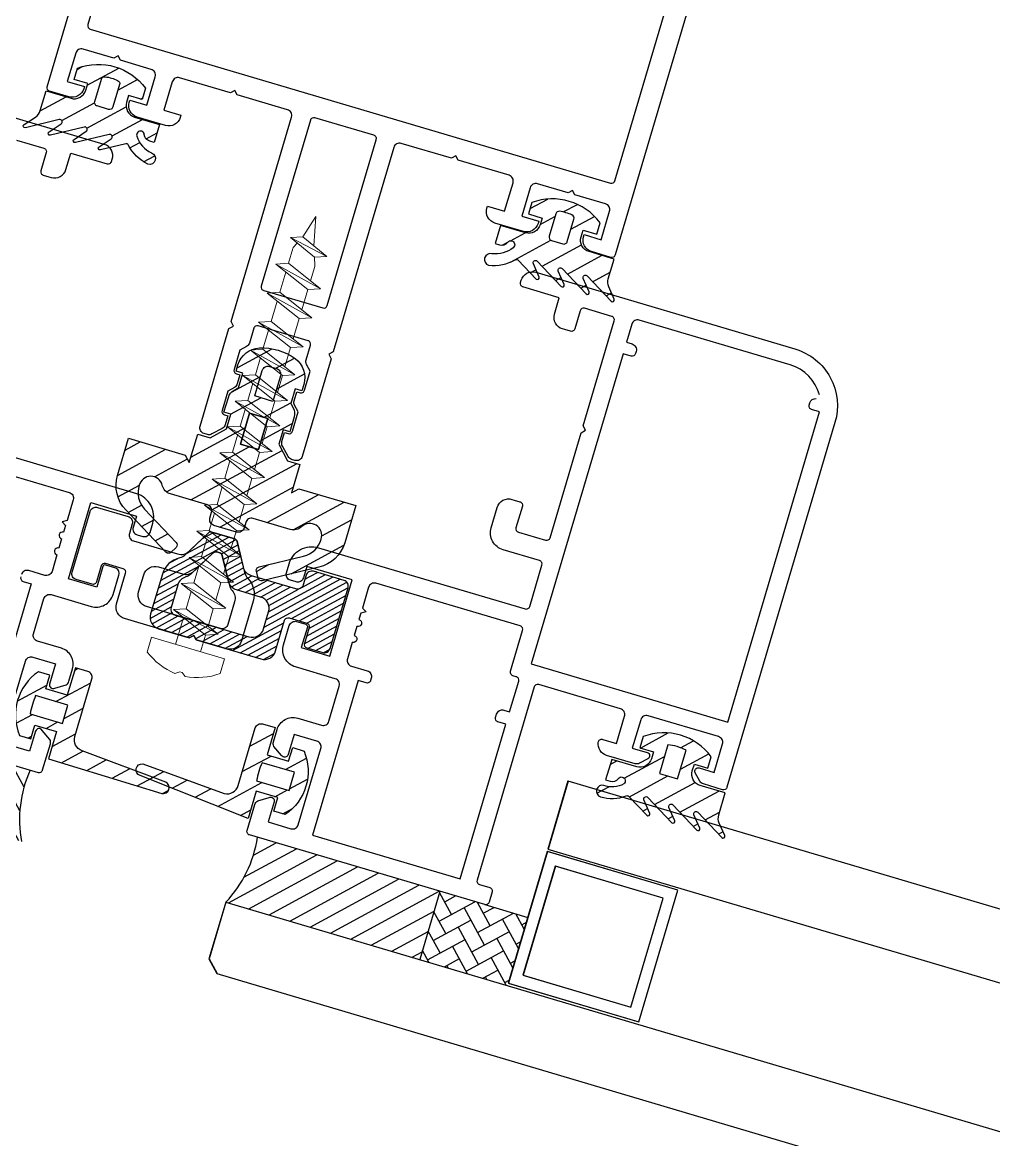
# Model space of a CAD drawing. Header units: millimetres. Extents: x 62878 to 70819, y -67946 to -61850.
# Drawn here: x 66953.54 to 66961.74, y -67002.76 to -66993.33 of the extents above; entities that cross this region are included whole.
import ezdxf

# ---------------------------------------------------------------- set-up
doc = ezdxf.new("R2010")
doc.units = ezdxf.units.MM
doc.layers.add('BAP', color=41, linetype='Continuous', lineweight=30)
doc.layers.add('DOGRAMA', color=171, linetype='Continuous', lineweight=0)
doc.layers.add('DOĞRAMA-yeni', color=40, linetype='Continuous')
pattern_1 = [(28.50578, (66852.962, -66955.74952), (-0.07576304, 0.13950457), [])]

# ---------------------------------------------------------------- blocks, each defined once
blk = doc.blocks.new('a2we')
at = {"lineweight": 5, "ltscale": 0.5}
for p, q in [((-196.014, -415.287), (-196.593, -417.249)), ((-196.014, -415.287), (-195.464, -417.711)), ((-197.575, -417.606), (-196.575, -417.242)), ((-194.158, -418.262), (-197.575, -417.606)), ((-195.158, -418.626), (-197.575, -417.606)), ((-196.575, -417.242), (-194.158, -418.262)), ((-197.114, -419.743), (-197.114, -418.428)), ((-196.89, -417.895), (-197.096, -418.345)), ((-194.158, -418.262), (-195.158, -418.626)), ((-195.158, -418.626), (-194.926, -419.295)), ((-194.915, -420.634), (-194.915, -419.361)), ((-198.114, -420.107), (-197.114, -419.743)), ((-194.915, -421.404), (-198.114, -420.107)), ((-193.915, -421.04), (-198.114, -420.107)), ((-197.114, -419.743), (-193.915, -421.04)), ((-197.114, -419.743), (-193.915, -421.04)), ((-197.114, -422.297), (-197.114, -420.512)), ((-193.915, -421.04), (-194.915, -421.404)), ((-194.915, -423.189), (-194.915, -421.404)), ((-198.114, -422.661), (-197.114, -422.297)), ((-197.114, -422.297), (-193.915, -423.594)), ((-197.114, -422.297), (-193.915, -423.594)), ((-194.915, -423.958), (-198.114, -422.661)), ((-193.915, -423.594), (-198.114, -422.661)), ((-197.114, -424.851), (-197.114, -423.066)), ((-193.915, -423.594), (-194.915, -423.958)), ((-194.915, -425.743), (-194.915, -423.958)), ((-198.114, -425.215), (-197.114, -424.851)), ((-194.915, -426.512), (-198.114, -425.215)), ((-193.915, -426.148), (-198.114, -425.215)), ((-197.114, -424.851), (-193.915, -426.148)), ((-197.114, -424.851), (-193.915, -426.148)), ((-197.114, -427.305), (-197.114, -425.621)), ((-193.915, -426.148), (-194.915, -426.512)), ((-194.915, -428.197), (-194.915, -426.512)), ((-198.114, -427.669), (-197.114, -427.305)), ((-194.915, -428.966), (-198.114, -427.669)), ((-193.915, -428.602), (-198.114, -427.669)), ((-197.114, -427.305), (-193.915, -428.602)), ((-197.114, -427.305), (-193.915, -428.602)), ((-197.114, -429.559), (-197.114, -428.024)), ((-193.915, -428.602), (-194.915, -428.966)), ((-194.915, -430.451), (-194.915, -428.966)), ((-198.114, -429.923), (-197.114, -429.559)), ((-194.915, -431.22), (-198.114, -429.923)), ((-193.915, -430.856), (-198.114, -429.923)), ((-197.114, -429.559), (-193.915, -430.856)), ((-197.114, -429.559), (-193.915, -430.856)), ((-197.114, -431.813), (-197.114, -430.278)), ((-193.915, -430.856), (-194.915, -431.22)), ((-198.114, -432.177), (-197.114, -431.813)), ((-197.114, -431.813), (-193.915, -433.11)), ((-197.114, -431.813), (-193.915, -433.11)), ((-194.915, -432.705), (-194.915, -431.22)), ((-194.915, -433.474), (-198.114, -432.177)), ((-193.915, -433.11), (-198.114, -432.177)), ((-197.114, -434.067), (-197.114, -432.532)), ((-193.915, -433.11), (-194.915, -433.474)), ((-194.915, -434.959), (-194.915, -433.474)), ((-198.114, -434.431), (-197.114, -434.067)), ((-194.915, -435.729), (-198.114, -434.431)), ((-193.915, -435.365), (-198.114, -434.431)), ((-197.114, -434.067), (-193.915, -435.365)), ((-197.114, -434.067), (-193.915, -435.365)), ((-197.114, -436.364), (-197.114, -434.786)), ((-193.915, -435.365), (-194.915, -435.729)), ((-198.114, -436.728), (-197.114, -436.364)), ((-197.114, -436.364), (-193.915, -437.661)), ((-197.114, -436.364), (-193.915, -437.661)), ((-194.915, -437.256), (-194.915, -435.729)), ((-194.915, -438.025), (-198.114, -436.728)), ((-193.915, -437.661), (-198.114, -436.728)), ((-197.114, -438.661), (-197.114, -437.134)), ((-193.915, -437.661), (-194.915, -438.025)), ((-194.915, -439.553), (-194.915, -438.025)), ((-198.114, -439.025), (-197.114, -438.661)), ((-194.915, -440.322), (-198.114, -439.025)), ((-193.915, -439.958), (-198.114, -439.025)), ((-197.114, -438.661), (-193.915, -439.958)), ((-197.114, -438.661), (-193.915, -439.958)), ((-197.114, -440.958), (-197.114, -439.431)), ((-193.915, -439.958), (-194.915, -440.322)), ((-194.915, -441.85), (-194.915, -440.322)), ((-198.114, -441.322), (-197.114, -440.958)), ((-197.114, -440.958), (-193.915, -442.255)), ((-194.915, -442.619), (-198.114, -441.322)), ((-193.915, -442.255), (-198.114, -441.322)), ((-197.114, -443.254), (-197.114, -441.727)), ((-193.915, -442.255), (-194.915, -442.619)), ((-194.915, -444.145), (-194.915, -442.619)), ((-198.114, -443.618), (-197.114, -443.254)), ((-194.915, -444.915), (-198.114, -443.618)), ((-193.915, -444.551), (-198.114, -443.618)), ((-197.114, -443.254), (-193.915, -444.551)), ((-197.114, -445.554), (-197.114, -444.023)), ((-193.915, -444.551), (-194.915, -444.915)), ((-194.915, -446.446), (-194.915, -444.915)), ((-198.114, -445.918), (-197.114, -445.554)), ((-193.915, -446.851), (-198.114, -445.918)), ((-194.915, -447.215), (-198.114, -445.918)), ((-197.114, -445.554), (-193.915, -446.851)), ((-197.114, -445.554), (-193.915, -446.851)), ((-197.114, -447.854), (-197.114, -446.323)), ((-193.915, -446.851), (-194.915, -447.215)), ((-197.114, -447.854), (-198.114, -448.218)), ((-193.915, -449.151), (-197.114, -447.854)), ((-194.915, -448.746), (-194.915, -447.215)), ((-194.915, -449.515), (-198.114, -448.218)), ((-198.114, -448.218), (-193.915, -449.151)), ((-197.114, -450.154), (-197.114, -448.624)), ((-193.915, -449.151), (-194.915, -449.515)), ((-194.915, -451.046), (-194.915, -449.515)), ((-198.114, -450.518), (-197.114, -450.154)), ((-194.915, -451.815), (-198.114, -450.518)), ((-193.915, -451.451), (-198.114, -450.518)), ((-197.114, -450.154), (-193.915, -451.451)), ((-197.114, -453.287), (-197.114, -450.924)), ((-193.915, -451.451), (-194.915, -451.815)), ((-194.915, -453.287), (-194.915, -451.815)), ((-192.798, -453.287), (-199.231, -453.287)), ((-199.231, -454.583), (-199.231, -453.287)), ((-192.798, -454.583), (-192.798, -453.287))]:
    blk.add_line(p, q, dxfattribs=at)
blk.add_lwpolyline([(-196.469, -455.664), (-196.113, -455.4), (-195.916, -455.4), (-195.56, -455.664)], dxfattribs=at)
for centre, radius, start, end in [((-196.914, -418.428), 0.2, 155.32512, 180), ((-195.115, -419.361), 0.2, 0, 19.11162), ((-195.66, -449.529), 6.188, 234.75731, 262.49049), ((-196.369, -449.529), 6.188, 277.50951, 305.24269)]:
    blk.add_arc(centre, radius, start, end, dxfattribs=at)
blk = doc.blocks.new('SPANDREL 98')
at = {"layer": 'DOGRAMA', "lineweight": -2}
blk.add_line((46270.0301, 27297.6928), (46270.2002, 27297.1174), dxfattribs=at)
at = {"layer": 'DOĞRAMA-yeni', "color": 122, "lineweight": -2}
for p, q in [((46270.0304, 27297.6935), (46263.9882, 27295.9095)), ((46270.0304, 27297.6935), (46270.2003, 27297.118)), ((46270.2003, 27297.118), (46263.9198, 27295.2637)), ((46272.9186, 27296.6694), (46178.747, 27268.8314)), ((46272.9186, 27296.6694), (46273.0601, 27296.1899)), ((46273.0601, 27296.1899), (46272.9925, 27296.0656)), ((46272.9925, 27296.0656), (46179.0128, 27268.2843))]:
    blk.add_line(p, q, dxfattribs=at)
for points in [[(46270.5344, 27295.9863), (46269.4315, 27295.6607), (46269.103, 27296.7732), (46270.2059, 27297.0988)], [(46270.4102, 27296.0539), (46269.4991, 27295.7849), (46269.2272, 27296.7056), (46270.1383, 27296.9746)]]:
    blk.add_lwpolyline(points, close=True, dxfattribs=at)

msp = doc.modelspace()

# ---------------------------------------------------------------- hatches: boundary and pattern name
at = {"layer": 'DOGRAMA', "lineweight": -2}
h = msp.add_hatch(dxfattribs=at)
h.set_pattern_fill('ANSI31', color=256, scale=0.05, angle=-16.49422, style=0)
h.set_pattern_definition(pattern_1)
edge = h.paths.add_edge_path()
edge.add_arc((66953.5963, -66994.0481), 0.1, 303.50578, 343.50578)
edge.add_line((66953.6922, -66994.0765), (66953.7413, -66993.9106))
edge.add_line((66953.7413, -66993.9106), (66953.9523, -66993.973))
edge.add_arc((66953.9807, -66993.8771), 0.1, 253.50578, 343.50578)
edge.add_line((66954.0765, -66993.9055), (66954.0936, -66993.848))
edge.add_line((66954.0936, -66993.848), (66953.9785, -66993.8139))
edge.add_line((66953.9785, -66993.8139), (66954.0069, -66993.718))
edge.add_arc((66954.181, -66994.1868), 0.5, 36.63589, 110.37568, ccw=False)
edge.add_line((66954.5822, -66993.8884), (66954.5538, -66993.9843))
edge.add_line((66954.5538, -66993.9843), (66954.4388, -66993.9502))
edge.add_line((66954.4388, -66993.9502), (66954.4217, -66994.0077))
edge.add_arc((66954.5176, -66994.0361), 0.1, 163.50578, 253.50578)
edge.add_line((66954.4892, -66994.132), (66954.7002, -66994.1945))
edge.add_line((66954.7002, -66994.1945), (66954.6549, -66994.3474))
edge.add_line((66954.6549, -66994.3474), (66954.617, -66994.3362))
edge.add_arc((66954.6355, -66994.2739), 0.065, 185.09645, 253.50578, ccw=False)
edge.add_arc((66954.5382, -66994.2825), 0.0327, 5.09645, 198.93606)
edge.add_arc((66954.7374, -66994.217), 0.2424, 198.30832, 243.81509)
edge.add_arc((66954.615, -66994.4821), 0.05, -105.52206, 71.99118, ccw=False)
edge.add_arc((66954.7666, -66994.1971), 0.3718, 207.00576, 243.65728, ccw=False)
edge.add_arc((66954.419, -66994.3775), 0.02, 35.12012, 103.50578)
edge.add_line((66954.4143, -66994.358), (66954.2003, -66994.4094))
edge.add_arc((66954.1968, -66994.3948), 0.015, 123.50578, 283.50578, ccw=False)
edge.add_line((66954.1885, -66994.3823), (66954.2912, -66994.3143))
edge.add_arc((66954.2802, -66994.2977), 0.02, 303.50578, 463.50578)
edge.add_line((66954.2755, -66994.2782), (66953.9894, -66994.3469))
edge.add_arc((66953.9859, -66994.3323), 0.015, 123.50578, 283.50578, ccw=False)
edge.add_line((66953.9776, -66994.3198), (66954.0803, -66994.2519))
edge.add_arc((66954.0692, -66994.2352), 0.02, 303.50578, 463.50578)
edge.add_line((66954.0646, -66994.2157), (66953.7784, -66994.2845))
edge.add_arc((66953.7749, -66994.2699), 0.015, 123.50578, 283.50578, ccw=False)
edge.add_line((66953.7667, -66994.2574), (66953.8693, -66994.1894))
edge.add_arc((66953.8583, -66994.1727), 0.02, 303.50578, 463.50578)
edge.add_line((66953.8536, -66994.1533), (66953.5675, -66994.222))
edge.add_arc((66953.564, -66994.2074), 0.015, 123.50578, 283.50578, ccw=False)
edge.add_line((66953.5557, -66994.1949), (66953.6515, -66994.1315))
edge = h.paths.add_edge_path(flags=16)
edge.add_line((66954.3618, -66993.8579), (66954.306, -66994.0465))
edge.add_arc((66954.2772, -66994.0379), 0.03, 253.50578, 343.50578, ccw=False)
edge.add_line((66954.2687, -66994.0667), (66954.1728, -66994.0383))
edge.add_arc((66954.1813, -66994.0096), 0.03, 163.50579, 253.50579, ccw=False)
edge.add_line((66954.1526, -66994.001), (66954.2084, -66993.8125))
edge.add_arc((66954.2371, -66993.821), 0.03, 81.27222, 163.50578, ccw=False)
edge.add_arc((66954.181, -66994.1868), 0.4, 65.73935, 81.27222, ccw=False)
edge.add_arc((66954.333, -66993.8494), 0.03, -16.49422, 65.73935, ccw=False)
h = msp.add_hatch(dxfattribs=at)
h.set_pattern_fill('ANSI31', color=256, scale=0.05, angle=-16.49422, style=0)
h.set_pattern_definition(pattern_1)
edge = h.paths.add_edge_path()
edge.add_arc((66958.5823, -66995.5245), 0.1, 163.50578, 203.50578, ccw=False)
edge.add_line((66958.4864, -66995.4961), (66958.5356, -66995.3301))
edge.add_line((66958.5356, -66995.3301), (66958.3246, -66995.2677))
edge.add_arc((66958.353, -66995.1718), 0.1, 163.50578, 253.50578, ccw=False)
edge.add_line((66958.2571, -66995.1434), (66958.2742, -66995.0859))
edge.add_line((66958.2742, -66995.0859), (66958.3892, -66995.1199))
edge.add_line((66958.3892, -66995.1199), (66958.4176, -66995.0241))
edge.add_arc((66958.0164, -66995.3224), 0.5, 36.63589, 110.37568)
edge.add_line((66957.8423, -66994.8537), (66957.8139, -66994.9496))
edge.add_line((66957.8139, -66994.9496), (66957.929, -66994.9837))
edge.add_line((66957.929, -66994.9837), (66957.9119, -66995.0412))
edge.add_arc((66957.816, -66995.0128), 0.1, 253.50578, 343.50578, ccw=False)
edge.add_line((66957.7877, -66995.1087), (66957.5767, -66995.0462))
edge.add_line((66957.5767, -66995.0462), (66957.5314, -66995.1991))
edge.add_line((66957.5314, -66995.1991), (66957.5693, -66995.2103))
edge.add_arc((66957.5877, -66995.148), 0.065, 253.50578, 321.91512)
edge.add_arc((66957.6646, -66995.2083), 0.0327, -51.92449, 141.91512, ccw=False)
edge.add_arc((66957.5332, -66995.0448), 0.2424, 263.19648, 308.70325, ccw=False)
edge.add_arc((66957.4916, -66995.3339), 0.05, 75.02039, 252.53363)
edge.add_arc((66957.5196, -66995.0123), 0.3718, 263.35429, 300.00581)
edge.add_arc((66957.713, -66995.3528), 0.02, 43.50578, 111.89145, ccw=False)
edge.add_line((66957.7275, -66995.3391), (66957.8789, -66995.4986))
edge.add_arc((66957.8898, -66995.4883), 0.015, 223.50578, 383.50578)
edge.add_line((66957.9036, -66995.4823), (66957.8545, -66995.3694))
edge.add_arc((66957.8728, -66995.3615), 0.02, 43.50578, 203.50578, ccw=False)
edge.add_line((66957.8873, -66995.3477), (66958.0899, -66995.5611))
edge.add_arc((66958.1008, -66995.5508), 0.015, 223.50578, 383.50578)
edge.add_line((66958.1145, -66995.5448), (66958.0654, -66995.4319))
edge.add_arc((66958.0838, -66995.4239), 0.02, 43.50578, 203.50578, ccw=False)
edge.add_line((66958.0983, -66995.4101), (66958.3008, -66995.6236))
edge.add_arc((66958.3117, -66995.6132), 0.015, 223.50578, 383.50578)
edge.add_line((66958.3255, -66995.6073), (66958.2764, -66995.4944))
edge.add_arc((66958.2947, -66995.4864), 0.02, 43.50578, 203.50578, ccw=False)
edge.add_line((66958.3092, -66995.4726), (66958.5118, -66995.686))
edge.add_arc((66958.5227, -66995.6757), 0.015, 223.50578, 383.50578)
edge.add_line((66958.5364, -66995.6697), (66958.4906, -66995.5644))
edge = h.paths.add_edge_path(flags=16)
edge.add_line((66958.0438, -66994.9482), (66957.9879, -66995.1367))
edge.add_arc((66958.0167, -66995.1452), 0.03, 163.50578, 253.50578)
edge.add_line((66958.0082, -66995.174), (66958.1041, -66995.2024))
edge.add_arc((66958.1126, -66995.1736), 0.03, 253.50578, 343.50578)
edge.add_line((66958.1414, -66995.1821), (66958.1972, -66994.9936))
edge.add_arc((66958.1684, -66994.9851), 0.03, 343.50579, 425.73935)
edge.add_arc((66958.0164, -66995.3224), 0.4, 65.73935, 81.27222)
edge.add_arc((66958.0725, -66994.9567), 0.03, 81.27222, 163.50578)
h = msp.add_hatch(dxfattribs=at)
h.set_pattern_fill('ANSI31', color=256, scale=0.05, angle=-16.49422, style=0)
h.set_pattern_definition(pattern_1)
edge = h.paths.add_edge_path(flags=16)
edge.add_arc((66955.6145, -66996.284), 0.05, 73.50578, 163.50578, ccw=False)
edge.add_line((66955.6287, -66996.236), (66955.6863, -66996.2531))
edge.add_arc((66955.6721, -66996.301), 0.05, -16.49422, 73.50578, ccw=False)
edge.add_line((66955.72, -66996.3152), (66955.6561, -66996.5309))
edge.add_line((66955.6561, -66996.5309), (66955.5027, -66996.4855))
edge.add_line((66955.5027, -66996.4855), (66955.5666, -66996.2698))
h.paths.add_polyline_path([(66955.4601, -66996.6294), (66955.6135, -66996.6748), (66955.5355, -66996.9385), (66955.3821, -66996.893)], flags=16)
edge = h.paths.add_edge_path()
edge.add_arc((66955.7257, -66996.3312), 0.2, -16.49422, 54.072, ccw=False)
edge.add_line((66955.9175, -66996.388), (66955.9015, -66996.442))
edge.add_line((66955.9015, -66996.442), (66955.844, -66996.4249))
edge.add_line((66955.844, -66996.4249), (66955.8075, -66996.5479))
edge.add_line((66955.8075, -66996.5479), (66955.8283, -66996.5861))
edge.add_arc((66955.7404, -66996.6338), 0.1, -16.49422, 28.50578, ccw=False)
edge.add_line((66955.8363, -66996.6622), (66955.7993, -66996.7871))
edge.add_line((66955.7993, -66996.7871), (66955.7418, -66996.7701))
edge.add_line((66955.7418, -66996.7701), (66955.7053, -66996.8931))
edge.add_line((66955.7053, -66996.8931), (66955.7807, -66997.0319))
edge.add_line((66955.7807, -66997.0319), (66955.8846, -66997.0627))
edge.add_line((66955.8846, -66997.0627), (66955.8136, -66997.3024))
edge.add_line((66955.8136, -66997.3024), (66955.8757, -66997.2687))
edge.add_line((66955.8757, -66997.2687), (66956.3551, -66997.4106))
edge.add_line((66956.3551, -66997.4106), (66956.2624, -66997.724))
edge.add_arc((66955.9747, -66997.6388), 0.3, 283.50578, 343.50578, ccw=False)
edge.add_line((66956.0448, -66997.9305), (66955.5671, -66998.0452))
edge.add_arc((66955.5601, -66998.0161), 0.03, 193.50578, 283.50578, ccw=False)
edge.add_line((66955.5309, -66998.0231), (66955.5169, -66997.9647))
edge.add_arc((66955.5461, -66997.9577), 0.03, 103.50579, 193.50579, ccw=False)
edge.add_line((66955.5391, -66997.9285), (66955.9157, -66997.8381))
edge.add_arc((66955.869, -66997.6436), 0.2, 283.50578, 345.42538)
edge.add_arc((66955.9681, -66997.661), 0.1, 340.79094, 493.50578)
edge.add_arc((66955.8304, -66997.516), 0.1, 253.50578, 313.50578, ccw=False)
edge.add_line((66955.802, -66997.6119), (66955.4887, -66997.5191))
edge.add_arc((66955.4745, -66997.567), 0.05, 73.50578, 163.50578)
edge.add_line((66955.4266, -66997.5528), (66955.4124, -66997.6007))
edge.add_arc((66955.3644, -66997.5866), 0.05, 253.50578, 343.50578, ccw=False)
edge.add_line((66955.3502, -66997.6345), (66955.1585, -66997.5777))
edge.add_arc((66955.1727, -66997.5298), 0.05, 163.50578, 253.50578, ccw=False)
edge.add_line((66955.1247, -66997.5156), (66955.1389, -66997.4676))
edge.add_arc((66955.091, -66997.4534), 0.05, 343.50578, 433.50578)
edge.add_line((66955.1052, -66997.4055), (66954.7918, -66997.3127))
edge.add_arc((66954.8202, -66997.2168), 0.1, 193.50578, 253.50578, ccw=False)
edge.add_arc((66954.6257, -66997.2635), 0.1, 13.50578, 166.22063)
edge.add_arc((66954.7184, -66997.3029), 0.2, 161.58619, 223.50578)
edge.add_line((66954.5733, -66997.4406), (66954.84, -66997.7215))
edge.add_arc((66954.8182, -66997.7422), 0.03, -46.49422, 43.50578, ccw=False)
edge.add_line((66954.8389, -66997.764), (66954.7954, -66997.8053))
edge.add_arc((66954.7747, -66997.7835), 0.03, 223.50578, 313.50578, ccw=False)
edge.add_line((66954.7529, -66997.8042), (66954.4147, -66997.4478))
edge.add_arc((66954.6323, -66997.2413), 0.3, 163.50578, 223.50578, ccw=False)
edge.add_line((66954.3447, -66997.1561), (66954.4375, -66996.8428))
edge.add_line((66954.4375, -66996.8428), (66954.9169, -66996.9847))
edge.add_line((66954.9169, -66996.9847), (66954.9506, -66997.0469))
edge.add_line((66954.9506, -66997.0469), (66955.0216, -66996.8072))
edge.add_line((66955.0216, -66996.8072), (66955.1254, -66996.8379))
edge.add_line((66955.1254, -66996.8379), (66955.2643, -66996.7625))
edge.add_line((66955.2643, -66996.7625), (66955.3007, -66996.6395))
edge.add_line((66955.3007, -66996.6395), (66955.2432, -66996.6225))
edge.add_line((66955.2432, -66996.6225), (66955.2802, -66996.4975))
edge.add_arc((66955.376, -66996.5259), 0.1, 118.50578, 163.50578, ccw=False)
edge.add_line((66955.3283, -66996.438), (66955.3665, -66996.4173))
edge.add_line((66955.3665, -66996.4173), (66955.4029, -66996.2943))
edge.add_line((66955.4029, -66996.2943), (66955.3454, -66996.2773))
edge.add_line((66955.3454, -66996.2773), (66955.3614, -66996.2233))
edge.add_arc((66955.5531, -66996.2801), 0.2, 92.93957, 163.50578, ccw=False)
edge.add_arc((66955.567, -66996.5502), 0.4705, 54.072, 92.93957, ccw=False)
at = {"layer": 'DOGRAMA', "lineweight": -2, "ltscale": 5}
h = msp.add_hatch(dxfattribs=at)
h.set_pattern_fill('ANSI31', color=256, scale=0.015, angle=-16.49422, style=0)
h.set_pattern_definition([(28.505785, (66852.961997, -66955.749517), (-0.022728912, 0.04185137), [])])
edge = h.paths.add_edge_path(flags=16)
edge.add_line((66955.2081, -66997.81), (66955.182, -66997.8023))
edge.add_arc((66955.1734, -66997.8311), 0.03, 73.50578, 133.50578)
edge.add_line((66955.1528, -66997.8093), (66954.9639, -66997.9885))
edge.add_arc((66954.8951, -66997.916), 0.1, 285.64683, 313.50578, ccw=False)
edge.add_arc((66954.949, -66998.1086), 0.1, 105.64683, 163.50578)
edge.add_line((66954.8532, -66998.0802), (66954.7963, -66998.2722))
edge.add_arc((66954.8443, -66998.2864), 0.05, 163.50578, 253.50578)
edge.add_line((66954.8301, -66998.3343), (66955.4533, -66998.5189))
edge.add_arc((66955.4817, -66998.423), 0.1, 253.50578, 343.50578)
edge.add_line((66955.5776, -66998.4514), (66955.6202, -66998.3073))
edge.add_arc((66955.5244, -66998.279), 0.1, 343.50578, 433.50578)
edge.add_line((66955.5527, -66998.1831), (66955.3501, -66998.1231))
edge.add_arc((66955.3785, -66998.0272), 0.1, 193.50578, 253.50578, ccw=False)
edge.add_line((66955.2813, -66998.0506), (66955.2288, -66997.8318))
edge.add_arc((66955.1996, -66997.8388), 0.03, 13.50578, 73.50578)
edge = h.paths.add_edge_path()
edge.add_line((66955.7928, -66998.3585), (66955.9415, -66998.4025))
edge.add_arc((66955.9329, -66998.4312), 0.03, -16.49422, 73.50578, ccw=False)
edge.add_line((66955.9617, -66998.4397), (66955.922, -66998.574))
edge.add_arc((66955.9507, -66998.5825), 0.03, 163.50578, 253.50578)
edge.add_line((66955.9422, -66998.6113), (66956.0764, -66998.651))
edge.add_arc((66956.0906, -66998.6031), 0.05, 253.50578, 343.50578)
edge.add_line((66956.1386, -66998.6173), (66956.2905, -66998.1043))
edge.add_arc((66956.2425, -66998.0901), 0.05, 343.50578, 433.50578)
edge.add_line((66956.2567, -66998.0421), (66955.9978, -66997.9655))
edge.add_arc((66955.9836, -66998.0134), 0.05, 73.50578, 163.50578)
edge.add_line((66955.9357, -66997.9992), (66955.9116, -66998.0807))
edge.add_arc((66955.8636, -66998.0665), 0.05, 253.50578, 343.50578, ccw=False)
edge.add_line((66955.8494, -66998.1145), (66955.4758, -66998.0038))
edge.add_arc((66955.5042, -66997.908), 0.1, 193.50578, 253.50578, ccw=False)
edge.add_line((66955.4069, -66997.9313), (66955.3544, -66997.7126))
edge.add_arc((66955.3252, -66997.7196), 0.03, 13.50578, 73.50578)
edge.add_line((66955.3337, -66997.6908), (66955.1415, -66997.6339))
edge.add_arc((66955.133, -66997.6627), 0.03, 73.50578, 133.50578)
edge.add_line((66955.1123, -66997.6409), (66954.9166, -66997.8267))
edge.add_arc((66954.8477, -66997.7542), 0.1, 283.01711, 313.50578, ccw=False)
edge.add_arc((66954.9153, -66998.0465), 0.2, 103.01711, 163.50578)
edge.add_line((66954.7235, -66997.9897), (66954.6241, -66998.3255))
edge.add_arc((66954.72, -66998.3539), 0.1, 163.50578, 253.50578)
edge.add_line((66954.6916, -66998.4497), (66954.9505, -66998.5264))
edge.add_line((66954.9505, -66998.5264), (66954.9878, -66998.5062))
edge.add_line((66954.9878, -66998.5062), (66955.008, -66998.5434))
edge.add_line((66955.008, -66998.5434), (66955.5546, -66998.7053))
edge.add_arc((66955.5829, -66998.6094), 0.1, 253.50578, 343.50578)
edge.add_line((66955.6788, -66998.6378), (66955.7555, -66998.3787))
edge.add_arc((66955.7843, -66998.3872), 0.03, 73.50578, 163.50578, ccw=False)
at = {"layer": 'DOGRAMA', "lineweight": -2}
h = msp.add_hatch(dxfattribs=at)
h.set_pattern_fill('ANSI31', color=256, scale=0.05, angle=-16.49422, style=0)
h.set_pattern_definition(pattern_1)
edge = h.paths.add_edge_path(flags=16)
edge.add_arc((66954.2668, -66999.2796), 0.6683, 156.63011, 170.38146)
edge.add_line((66953.608, -66999.168), (66953.8814, -66999.2489))
edge.add_line((66953.8814, -66999.2489), (66953.9268, -66999.0955))
edge.add_line((66953.9268, -66999.0955), (66953.6534, -66999.0145))
edge = h.paths.add_edge_path()
edge.add_line((66954.0944, -66998.8114), (66953.9889, -66998.7802))
edge.add_line((66953.9889, -66998.7802), (66953.9208, -66999.0103))
edge.add_line((66953.9208, -66999.0103), (66953.7386, -66998.9563))
edge.add_line((66953.7386, -66998.9563), (66953.7727, -66998.8413))
edge.add_line((66953.7727, -66998.8413), (66953.6768, -66998.8129))
edge.add_arc((66953.9252, -66999.1785), 0.442, 124.19814, 202.81343)
edge.add_line((66953.5178, -66999.3498), (66953.6137, -66999.3782))
edge.add_line((66953.6137, -66999.3782), (66953.6478, -66999.2632))
edge.add_line((66953.6478, -66999.2632), (66953.8299, -66999.3171))
edge.add_line((66953.8299, -66999.3171), (66953.7618, -66999.5472))
edge.add_line((66953.7618, -66999.5472), (66954.7176, -66999.8396))
edge.add_arc((66954.7318, -66999.7917), 0.05, 253.50578, 426.79595)
edge.add_line((66954.7515, -66999.7457), (66954.046, -66999.4811))
edge.add_arc((66954.0804, -66999.3871), 0.1, 163.50578, 249.93106, ccw=False)
edge.add_line((66953.9845, -66999.3588), (66954.1282, -66998.8735))
edge.add_arc((66954.0802, -66998.8593), 0.05, 343.50578, 433.50578)
h = msp.add_hatch(dxfattribs=at)
h.set_pattern_fill('ANSI31', color=256, scale=0.04, angle=-16.49422, style=0)
h.set_pattern_definition([(118.50578, (67083.30944, -67023.95624), (0.11160365, 0.06061043), [])])
h.paths.add_polyline_path([(66952.3253, -66999.2914, 0.414214), (66952.3595, -66999.2728), (66953.6084, -66999.6426, 0.153231), (66953.5339, -67000.2463), (66952.1628, -66999.8403)])
h.paths.add_polyline_path([(66952.068, -66999.1865), (66952.3068, -66999.2572, 0.414214), (66952.3253, -66999.2914), (66952.1628, -66999.8403), (66951.8976, -66999.7618)])
h = msp.add_hatch(dxfattribs=at)
h.set_pattern_fill('ANSI31', color=256, scale=0.05, angle=-16.49422, style=0)
h.set_pattern_definition(pattern_1)
edge = h.paths.add_edge_path(flags=16)
edge.add_arc((66956.1777, -66999.8454), 0.6683, 156.63011, 170.38146)
edge.add_line((66955.5188, -66999.7338), (66955.7923, -66999.8147))
edge.add_line((66955.7923, -66999.8147), (66955.8377, -66999.6613))
edge.add_line((66955.8377, -66999.6613), (66955.5643, -66999.5804))
edge = h.paths.add_edge_path()
edge.add_line((66955.5696, -66999.2534), (66955.6751, -66999.2847))
edge.add_line((66955.6751, -66999.2847), (66955.6069, -66999.5148))
edge.add_line((66955.6069, -66999.5148), (66955.7891, -66999.5687))
edge.add_line((66955.7891, -66999.5687), (66955.8232, -66999.4537))
edge.add_line((66955.8232, -66999.4537), (66955.9191, -66999.482))
edge.add_arc((66955.5117, -66999.6534), 0.442, -55.80186, 22.81343, ccw=False)
edge.add_line((66955.7601, -67000.019), (66955.6642, -66999.9906))
edge.add_line((66955.6642, -66999.9906), (66955.6983, -66999.8756))
edge.add_line((66955.6983, -66999.8756), (66955.5161, -66999.8216))
edge.add_line((66955.5161, -66999.8216), (66955.448, -67000.0517))
edge.add_line((66955.448, -67000.0517), (66954.5365, -66999.6886))
edge.add_arc((66954.5507, -66999.6407), 0.05, 80.21562, 253.50578, ccw=False)
edge.add_line((66954.5592, -66999.5914), (66955.2456, -66999.8415))
edge.add_arc((66955.2679, -66999.744), 0.1, 257.08051, 343.50578)
edge.add_line((66955.3638, -66999.7724), (66955.5075, -66999.2872))
edge.add_arc((66955.5554, -66999.3014), 0.05, 73.50578, 163.50578, ccw=False)
h = msp.add_hatch(dxfattribs=at)
h.set_pattern_fill('ANSI31', color=256, scale=0.05, angle=-16.49422, style=0)
h.set_pattern_definition(pattern_1)
edge = h.paths.add_edge_path(flags=16)
edge.add_arc((66958.9557, -66999.8285), 0.4, 61.96883, 85.04274)
edge.add_line((66958.9903, -66999.4299), (66958.9187, -66999.6715))
edge.add_line((66958.9187, -66999.6715), (66959.0722, -66999.7169))
edge.add_line((66959.0722, -66999.7169), (66959.1437, -66999.4754))
edge = h.paths.add_edge_path()
edge.add_arc((66958.9557, -66999.8285), 0.5, 36.63589, 110.37568)
edge.add_line((66958.7816, -66999.3597), (66958.7532, -66999.4556))
edge.add_line((66958.7532, -66999.4556), (66958.8683, -66999.4897))
edge.add_line((66958.8683, -66999.4897), (66958.8512, -66999.5472))
edge.add_arc((66958.7554, -66999.5188), 0.1, 253.50578, 343.50578, ccw=False)
edge.add_line((66958.727, -66999.6147), (66958.516, -66999.5523))
edge.add_line((66958.516, -66999.5523), (66958.4649, -66999.7248))
edge.add_line((66958.4649, -66999.7248), (66958.5028, -66999.7361))
edge.add_arc((66958.5212, -66999.6737), 0.065, 253.50578, 321.91512)
edge.add_arc((66958.5981, -66999.734), 0.0327, -51.92449, 141.91512, ccw=False)
edge.add_arc((66958.5204, -66999.5862), 0.1993, 249.1561, 299.42201, ccw=False)
edge.add_arc((66958.4366, -66999.8207), 0.05, 75.02039, 252.53363)
edge.add_arc((66958.5184, -66999.5599), 0.3233, 252.56514, 291.89145)
edge.add_arc((66958.6464, -66999.8785), 0.02, 43.50578, 111.89145, ccw=False)
edge.add_line((66958.6609, -66999.8648), (66958.8124, -67000.0244))
edge.add_arc((66958.8233, -67000.014), 0.015, 223.50578, 383.50578)
edge.add_line((66958.8371, -67000.008), (66958.788, -66999.8951))
edge.add_arc((66958.8063, -66999.8872), 0.02, 43.50579, 203.50578, ccw=False)
edge.add_line((66958.8208, -66999.8734), (66959.0234, -67000.0868))
edge.add_arc((66959.0343, -67000.0765), 0.015, 223.50578, 383.50578)
edge.add_line((66959.048, -67000.0705), (66958.9989, -66999.9576))
edge.add_arc((66959.0172, -66999.9496), 0.02, 43.50578, 203.50578, ccw=False)
edge.add_line((66959.0317, -66999.9359), (66959.2343, -67000.1493))
edge.add_arc((66959.2452, -67000.139), 0.015, 223.50578, 383.50578)
edge.add_line((66959.259, -67000.133), (66959.2098, -67000.0201))
edge.add_arc((66959.2282, -67000.0121), 0.02, 43.50578, 203.50578, ccw=False)
edge.add_line((66959.2427, -66999.9983), (66959.4453, -67000.2117))
edge.add_arc((66959.4561, -67000.2014), 0.015, 223.50578, 383.50578)
edge.add_line((66959.4699, -67000.1954), (66959.4241, -67000.0901))
edge.add_arc((66959.5158, -67000.0502), 0.1, 163.50578, 203.50578, ccw=False)
edge.add_line((66959.4199, -67000.0218), (66959.4749, -66999.8362))
edge.add_line((66959.4749, -66999.8362), (66959.2639, -66999.7737))
edge.add_arc((66959.2923, -66999.6778), 0.1, 163.50578, 253.50578, ccw=False)
edge.add_line((66959.1964, -66999.6494), (66959.2135, -66999.5919))
edge.add_line((66959.2135, -66999.5919), (66959.3285, -66999.626))
edge.add_line((66959.3285, -66999.626), (66959.3569, -66999.5301))
h = msp.add_hatch(dxfattribs=at)
h.set_pattern_fill('ANSI31', color=256, scale=0.04, angle=-16.49422, style=0)
h.set_pattern_definition([(28.50578, (66833.49737, -66949.98597), (-0.06061043, 0.11160365), [])])
h.paths.add_polyline_path([(66956.7936, -67000.6144, -0.414214), (66956.775, -67000.5803), (66955.5261, -67000.2104, -0.153231), (66955.2599, -67000.7574), (66956.631, -67001.1634)])
h.paths.add_polyline_path([(66957.0665, -67000.6666), (66956.8277, -67000.5959, -0.414214), (66956.7936, -67000.6144), (66956.631, -67001.1634), (66956.8962, -67001.2419)])
h = msp.add_hatch(dxfattribs=at)
h.set_pattern_fill('AR-HBONE', color=256, scale=0.03, angle=-16.49422, style=0)
h.set_pattern_definition([(118.5058, (66971.93465, -66967.71293), (0.04818257, 0.16272197), [0.36, -0.12]), (28.5058, (66971.87738, -66967.60748), (0.04818257, 0.16272197), [0.36, -0.12])])
h.paths.add_polyline_path([(66957.5685, -67000.8152), (66957.8082, -67000.8862), (66957.6378, -67001.4615), (66956.8962, -67001.2419), (66957.0665, -67000.6666)])

# ---------------------------------------------------------------- linework, layer by layer
at = {"layer": 'BAP'}
msp.add_lwpolyline([(66959.7899, -66982.2884), (67055.672, -67010.6898, 1.006698)], format="xyb", close=True, dxfattribs=at)
at = {"layer": 'DOGRAMA', "lineweight": -2}
for p, q in [((66958.1489, -66999.7356), (66957.9785, -67000.3109)), ((66957.0665, -67000.6666), (66956.8962, -67001.2419)), ((66957.0665, -67000.6666), (66956.8962, -67001.2419)), ((66955.2599, -67000.7574), (66955.1179, -67001.2368)), ((66957.4438, -67000.7783), (66957.8082, -67000.8862)), ((66955.1179, -67001.2368), (66955.1854, -67001.3611))]:
    msp.add_line(p, q, dxfattribs=at)
at = {"layer": 'DOGRAMA', "lineweight": -2, "ltscale": 0.5}
for points in [[(66961.5383, -66985.1893), (66958.5458, -66995.2955, -0.414214), (66958.5085, -66995.3158), (66958.3455, -66995.2675, -0.414214), (66958.278, -66995.1432), (66958.2837, -66995.1241), (66958.4275, -66995.1667), (66958.4985, -66994.9269, 0.414214), (66958.4648, -66994.8648), (66958.2059, -66994.7881), (66958.1856, -66994.7509), (66958.1483, -66994.7711), (66957.8895, -66994.6945, 0.414214), (66957.8273, -66994.7282), (66957.7563, -66994.9679), (66957.9002, -66995.0105), (66957.8945, -66995.0297, -0.414214), (66957.7702, -66995.0972), (66957.5305, -66995.0262, -0.414214), (66957.463, -66994.9019), (66957.4687, -66994.8827), (66957.6125, -66994.9253), (66957.6835, -66994.6856, 0.414214), (66957.6497, -66994.6235), (66957.2213, -66994.4966), (66957.201, -66994.4593), (66957.1637, -66994.4796), (66956.7388, -66994.3538, 0.414214), (66956.6767, -66994.3875), (66956.1656, -66996.1134), (66956.1284, -66996.1337), (66956.1486, -66996.171), (66955.9044, -66996.9956, -0.414214), (66955.8423, -66997.0293), (66955.8142, -66997.021, -0.198912), (66955.7845, -66996.9969), (66955.7367, -66996.909, -0.198912), (66955.7327, -66996.871), (66955.7553, -66996.795), (66955.784, -66996.8035, 0.414214), (66955.8213, -66996.7832), (66955.8696, -66996.6202), (66955.839, -66996.5639, -0.198912), (66955.835, -66996.5258), (66955.8575, -66996.4498), (66955.8862, -66996.4583, 0.414214), (66955.9235, -66996.438), (66955.9718, -66996.275), (66955.9412, -66996.2187, -0.198912), (66955.9372, -66996.1806), (66955.9739, -66996.0566, 0.414214), (66955.9536, -66996.0194), (66955.5317, -66995.8944, 0.414214), (66955.4945, -66995.9147), (66955.4577, -66996.0387, -0.198912), (66955.4337, -66996.0684), (66955.3773, -66996.099), (66955.329, -66996.262, 0.414214), (66955.3493, -66996.2993), (66955.378, -66996.3078), (66955.3555, -66996.3838, -0.198912), (66955.3315, -66996.4136), (66955.2751, -66996.4442), (66955.2268, -66996.6072, 0.414214), (66955.2471, -66996.6445), (66955.2758, -66996.653), (66955.2533, -66996.729, -0.198912), (66955.2292, -66996.7588), (66955.1414, -66996.8065, -0.198912), (66955.1033, -66996.8105), (66955.0752, -66996.8022, -0.414214), (66955.0415, -66996.74), (66955.2856, -66995.9154), (66955.3229, -66995.8952), (66955.3027, -66995.8579), (66955.8137, -66994.132, 0.414214), (66955.78, -66994.0698), (66955.3551, -66993.944), (66955.3348, -66993.9067), (66955.2976, -66993.927), (66954.8691, -66993.8001, 0.414214), (66954.8069, -66993.8339), (66954.736, -66994.0736), (66954.8798, -66994.1162), (66954.8741, -66994.1353, -0.414214), (66954.7498, -66994.2028), (66954.5101, -66994.1318, -0.414214), (66954.4426, -66994.0076), (66954.4483, -66993.9884), (66954.5921, -66994.031), (66954.6631, -66993.7913, 0.414214), (66954.6294, -66993.7291), (66954.3705, -66993.6525), (66954.3502, -66993.6152), (66954.3129, -66993.6354), (66954.0541, -66993.5588, 0.414214), (66953.9919, -66993.5925), (66953.9209, -66993.8322), (66954.0648, -66993.8748), (66954.0591, -66993.894, -0.414214), (66953.9348, -66993.9615), (66953.7718, -66993.9132, -0.414214), (66953.7516, -66993.8759), (66956.7441, -66983.7697, -0.414214)], [(66953.4931, -66994.3261), (66953.7232, -66994.3942, -0.414214), (66953.7435, -66994.4315), (66953.6981, -66994.5849, 0.414214), (66953.7183, -66994.6222), (66953.7663, -66994.6364), (66953.7854, -66994.6421, 0.414214), (66953.9097, -66994.5746), (66953.9509, -66994.4356), (66954.2577, -66994.5264, 0.414214), (66954.295, -66994.5062), (66954.3007, -66994.487, 0.414214), (66954.2332, -66994.3627), (66952.047, -66993.7154, 0.414214)], [(66960.2692, -66996.4767, 0.26214), (66960.0232, -66996.2232), (66958.748, -66995.8456, 0.414214), (66958.6858, -66995.8793), (66958.6404, -66996.0327), (66958.6883, -66996.0469, -0.414214), (66958.7221, -66996.1091), (66958.7164, -66996.1282, -0.414214), (66958.6791, -66996.1485), (66958.612, -66996.1286), (66957.8369, -66998.7463), (66959.4957, -66999.2375), (66960.2708, -66996.6198), (66960.2037, -66996.5999, -0.414214), (66960.1834, -66996.5626), (66960.1891, -66996.5435, -0.361813), (66960.2423, -66996.5079)], [(66953.3775, -66999.3657), (66953.5678, -66998.7232, -0.414214), (66953.6299, -66998.6895), (66953.8217, -66998.7463), (66953.7713, -66998.9165, 0.668048), (66953.8143, -66998.9514), (66953.9104, -66998.9234, 0.19911), (66953.9345, -66998.8937), (66953.9655, -66998.7889, 0.414214), (66953.871, -66998.6149), (66953.6697, -66998.5553, -0.414214), (66953.6359, -66998.4931), (66953.7239, -66998.1959, -0.414214), (66953.7861, -66998.1621), (66954.1217, -66998.2615, 0.414214), (66954.3081, -66998.1603), (66954.3563, -66997.9973, 0.414214), (66954.3226, -66997.9351), (66954.2459, -66997.9124, 0.414214), (66954.221, -66997.9259), (66954.1699, -66998.0985), (66953.9302, -66998.0275), (66954.1204, -66997.3851), (66954.504, -66997.4987), (66954.4756, -66997.5945, 0.414214), (66954.5093, -66997.6567), (66954.5573, -66997.6709, 0.414214), (66954.6194, -66997.6371), (66954.6421, -66997.5604, 0.414214), (66954.5071, -66997.3119), (66952.762, -66996.7951, -0.414214)], [(66951.6907, -66999.0748), (66953.6755, -66999.6625, 0.414214), (66953.7128, -66999.6422), (66953.7779, -66999.4224, 0.198962), (66953.7739, -66999.3843), (66953.7086, -66999.3085, 0.668048), (66953.6535, -66999.3143), (66953.6031, -66999.4846), (66953.4113, -66999.4278, -0.414214)]]:
    msp.add_lwpolyline(points, format="xyb", dxfattribs=at)
for points in [[(66960.6843, -66987.4394), (66960.7837, -66987.1038), (66961.3146, -66985.3108, 0.414214), (66961.2944, -66985.2735), (66956.9028, -66983.9731, 0.414214), (66956.8656, -66983.9934), (66956.3346, -66985.7864), (66956.2353, -66986.122), (66954.0945, -66993.3517, 0.414214), (66954.1148, -66993.389), (66958.5063, -66994.6894, 0.414214), (66958.5436, -66994.6691)], [(66959.2541, -66999.6248), (66959.3804, -66999.6622), (66959.4514, -66999.4225, 0.414214), (66959.4176, -66999.3603), (66958.8231, -66999.1843, 0.414214), (66958.761, -66999.2181), (66958.69, -66999.4578), (66958.8163, -66999.4952, -0.668097), (66958.8218, -66999.5471), (66958.7509, -66999.5857, -0.198962), (66958.7128, -66999.5897), (66958.4731, -66999.5187, -0.372839), (66958.4025, -66999.4084, -0.45685), (66958.4407, -66999.3839), (66958.5558, -66999.418), (66958.6239, -66999.1879, 0.414214), (66958.5902, -66999.1258), (66957.8998, -66998.9213, 0.414214), (66957.8625, -66998.9416), (66957.3798, -67000.5716, 0.414214), (66957.4001, -67000.6089), (66957.4864, -67000.6345, -0.414214), (66957.5066, -67000.6717), (66957.4811, -67000.758, -0.414214), (66957.4438, -67000.7783), (66955.459, -67000.1906, -0.414214), (66955.4387, -67000.1533), (66955.5038, -66999.9334, -0.198962), (66955.5279, -66999.9037), (66955.624, -66999.8757, -0.668048), (66955.6671, -66999.9106), (66955.6166, -67000.0808), (66955.8084, -67000.1376, 0.414214), (66955.8705, -67000.1039), (66956.0608, -66999.4614, 0.414214), (66956.027, -66999.3993), (66955.8353, -66999.3425), (66955.7848, -66999.5128, -0.668048), (66955.7297, -66999.5186), (66955.6644, -66999.4428, -0.19911), (66955.6604, -66999.4047), (66955.6914, -66999.2999, -0.414214), (66955.8654, -66999.2054), (66956.0668, -66999.265, 0.414214), (66956.1289, -66999.2313), (66956.2169, -66998.9341, 0.414214), (66956.1832, -66998.8719), (66955.8476, -66998.7726, -0.414214), (66955.7463, -66998.5861), (66955.7946, -66998.4231, -0.414214), (66955.8567, -66998.3894), (66955.9335, -66998.4121, -0.414214), (66955.947, -66998.437), (66955.8958, -66998.6095), (66956.1356, -66998.6805), (66956.3258, -66998.0381), (66955.9422, -66997.9245), (66955.9139, -66998.0204, -0.414214), (66955.8517, -66998.0542), (66955.8038, -66998.04, -0.414214), (66955.77, -66997.9778), (66955.7927, -66997.9011, -0.414214), (66956.0413, -66997.7661), (66957.7864, -66998.2829, 0.414214), (66957.8237, -66998.2626), (66957.9273, -66997.9126, 0.414214), (66957.9071, -66997.8754), (66957.6002, -66997.7845, -0.414214), (66957.499, -66997.5981), (66957.5501, -66997.4255, -0.414214), (66957.6744, -66997.358), (66957.6936, -66997.3637), (66957.7415, -66997.3779, -0.414214), (66957.7617, -66997.4152), (66957.7078, -66997.5973, 0.414214), (66957.728, -66997.6346), (66957.9582, -66997.7028, 0.414214), (66957.9955, -66997.6825), (66958.2581, -66996.7956), (66958.2954, -66996.7753), (66958.2751, -66996.738), (66958.5377, -66995.8511, 0.414214), (66958.5175, -66995.8138), (66958.2874, -66995.7457, 0.414214), (66958.2501, -66995.7659), (66958.2047, -66995.9194, -0.414214), (66958.1674, -66995.9396), (66958.1194, -66995.9254), (66958.1003, -66995.9197, -0.414214), (66958.0328, -66995.7955), (66958.0739, -66995.6564), (66957.7671, -66995.5656, -0.414214), (66957.7468, -66995.5283), (66957.7525, -66995.5091, -0.414214), (66957.8768, -66995.4416), (66960.063, -66996.0889, -0.414214), (66960.4004, -66996.7103), (66959.4891, -66999.7882, -0.414214), (66959.4518, -66999.8085), (66959.2895, -66999.7604, -0.19911), (66959.2597, -66999.7363), (66959.2212, -66999.6654, -0.668097)], [(66954.393, -66997.944), (66954.2444, -66997.9, 0.414214), (66954.2071, -66997.9202), (66954.1674, -66998.0545, -0.414214), (66954.1301, -66998.0747), (66953.9959, -66998.035, -0.414214), (66953.9621, -66997.9728), (66954.114, -66997.4598, -0.414214), (66954.1762, -66997.4261), (66954.435, -66997.5027, -0.414214), (66954.4688, -66997.5649), (66954.4447, -66997.6464, 0.414214), (66954.4784, -66997.7085), (66954.8521, -66997.8192, 0.267949), (66954.9493, -66997.7958), (66955.1125, -66997.6409, -0.267949), (66955.1416, -66997.6339), (66955.3339, -66997.6908, -0.267949), (66955.3545, -66997.7126), (66955.4176, -66997.9751, 0.133822), (66955.4428, -66998.0212, -0.270236), (66955.4907, -66998.2169), (66955.3913, -66998.5526, -0.414214), (66955.267, -66998.6201), (66955.0081, -66998.5435), (66954.9879, -66998.5062), (66954.9506, -66998.5264), (66954.4041, -66998.3646, -0.414214), (66954.3366, -66998.2403), (66954.4133, -66997.9813, 0.414214)], [(66955.7928, -66998.3585), (66955.9415, -66998.4025, -0.414214), (66955.9617, -66998.4397), (66955.922, -66998.574, 0.414214), (66955.9422, -66998.6113), (66956.0764, -66998.651, 0.414214), (66956.1386, -66998.6173), (66956.2905, -66998.1043, 0.414214), (66956.2567, -66998.0421), (66955.9978, -66997.9655, 0.414214), (66955.9357, -66997.9992), (66955.9116, -66998.0807, -0.414214), (66955.8494, -66998.1145), (66955.4758, -66998.0038, -0.267949), (66955.4069, -66997.9313), (66955.3544, -66997.7126, 0.267949), (66955.3337, -66997.6908), (66955.1415, -66997.6339, 0.267949), (66955.1123, -66997.6409), (66954.9166, -66997.8267, -0.133822), (66954.8702, -66997.8516, 0.270236), (66954.7235, -66997.9897), (66954.6241, -66998.3255, 0.414214), (66954.6916, -66998.4497), (66954.9505, -66998.5264), (66954.9878, -66998.5062), (66955.008, -66998.5434), (66955.5546, -66998.7053, 0.414214), (66955.6788, -66998.6378), (66955.7555, -66998.3787, -0.414214)], [(66955.1821, -66997.8023), (66955.2082, -66997.8101, -0.267949), (66955.2289, -66997.8318), (66955.2897, -66998.085, 0.12216), (66955.3119, -66998.1277, -0.257961), (66955.3327, -66998.2222), (66955.2759, -66998.4142, -0.414214), (66955.2137, -66998.4479), (66954.5905, -66998.2634, -0.414214), (66954.523, -66998.1391), (66954.5656, -66997.9951, -0.414214), (66954.6899, -66997.9276), (66954.8925, -66997.9876, 0.267949), (66954.9897, -66997.9642), (66955.1529, -66997.8093, -0.267949)], [(66955.2081, -66997.81), (66955.182, -66997.8023, 0.267949), (66955.1528, -66997.8093), (66954.9639, -66997.9885, -0.12216), (66954.9221, -66998.0123, 0.257961), (66954.8532, -66998.0802), (66954.7963, -66998.2722, 0.414214), (66954.8301, -66998.3343), (66955.4533, -66998.5189, 0.414214), (66955.5776, -66998.4514), (66955.6202, -66998.3073, 0.414214), (66955.5527, -66998.1831), (66955.3501, -66998.1231, -0.267949), (66955.2813, -66998.0506), (66955.2288, -66997.8318, 0.267949)]]:
    msp.add_lwpolyline(points, format="xyb", close=True, dxfattribs=at)
at = {"layer": 'DOGRAMA', "lineweight": -2}
for points in [[(66953.6515, -66994.1315, 0.176327), (66953.6922, -66994.0765), (66953.7413, -66993.9106), (66953.9523, -66993.973, 0.414214), (66954.0765, -66993.9055), (66954.0936, -66993.848), (66953.9785, -66993.8139), (66954.0069, -66993.718, -0.333333), (66954.5822, -66993.8884), (66954.5538, -66993.9843), (66954.4388, -66993.9502), (66954.4217, -66994.0077, 0.414214), (66954.4892, -66994.132), (66954.7002, -66994.1945), (66954.6549, -66994.3474), (66954.617, -66994.3362, -0.307685), (66954.5707, -66994.2796, 1.128702), (66954.5073, -66994.2931, 0.201212), (66954.6304, -66994.4345, -0.978531), (66954.6016, -66994.5303, -0.1613), (66954.4353, -66994.3659, 0.307572), (66954.4143, -66994.358), (66954.2003, -66994.4094, -0.8391), (66954.1885, -66994.3823), (66954.2912, -66994.3143, 0.8391), (66954.2755, -66994.2782), (66953.9894, -66994.3469, -0.8391), (66953.9776, -66994.3198), (66954.0803, -66994.2519, 0.8391), (66954.0646, -66994.2157), (66953.7784, -66994.2845, -0.8391), (66953.7667, -66994.2574), (66953.8693, -66994.1894, 0.8391), (66953.8536, -66994.1533), (66953.5675, -66994.222, -0.8391), (66953.5557, -66994.1949)], [(66954.3618, -66993.8579), (66954.306, -66994.0465, -0.414214), (66954.2687, -66994.0667), (66954.1728, -66994.0383, -0.414214), (66954.1526, -66994.001), (66954.2084, -66993.8125, -0.375047), (66954.2417, -66993.7914, -0.067879), (66954.3453, -66993.8221, -0.375047)], [(66958.4906, -66995.5644, -0.176327), (66958.4864, -66995.4961), (66958.5356, -66995.3301), (66958.3246, -66995.2677, -0.414214), (66958.2571, -66995.1434), (66958.2742, -66995.0859), (66958.3892, -66995.1199), (66958.4176, -66995.0241, 0.333333), (66957.8423, -66994.8537), (66957.8139, -66994.9496), (66957.929, -66994.9837), (66957.9119, -66995.0412, -0.414214), (66957.7877, -66995.1087), (66957.5767, -66995.0462), (66957.5314, -66995.1991), (66957.5693, -66995.2103, 0.307685), (66957.6389, -66995.1881, -1.128702), (66957.6848, -66995.234, -0.201212), (66957.5045, -66995.2855, 0.978531), (66957.4766, -66995.3816, 0.1613), (66957.7055, -66995.3343, -0.307572), (66957.7275, -66995.3391), (66957.8789, -66995.4986, 0.8391), (66957.9036, -66995.4823), (66957.8545, -66995.3694, -0.8391), (66957.8873, -66995.3477), (66958.0899, -66995.5611, 0.8391), (66958.1145, -66995.5448), (66958.0654, -66995.4319, -0.8391), (66958.0983, -66995.4101), (66958.3008, -66995.6236, 0.8391), (66958.3255, -66995.6073), (66958.2764, -66995.4944, -0.8391), (66958.3092, -66995.4726), (66958.5118, -66995.686, 0.8391), (66958.5364, -66995.6697)], [(66958.0438, -66994.9482), (66957.9879, -66995.1367, 0.414214), (66958.0082, -66995.174), (66958.1041, -66995.2024, 0.414214), (66958.1414, -66995.1821), (66958.1972, -66994.9936, 0.375047), (66958.1807, -66994.9578, 0.067879), (66958.0771, -66994.9271, 0.375047)], [(66955.8431, -66996.1692, -0.318017), (66955.9175, -66996.388), (66955.9015, -66996.442), (66955.844, -66996.4249), (66955.8075, -66996.5479), (66955.8283, -66996.5861, -0.198912), (66955.8363, -66996.6622), (66955.7993, -66996.7871), (66955.7418, -66996.7701), (66955.7053, -66996.8931), (66955.7807, -66997.0319), (66955.8846, -66997.0627), (66955.8136, -66997.3024), (66955.8757, -66997.2687), (66956.3551, -66997.4106), (66956.2624, -66997.724, -0.267949), (66956.0448, -66997.9305), (66955.5671, -66998.0452, -0.414214), (66955.5309, -66998.0231), (66955.5169, -66997.9647, -0.414214), (66955.5391, -66997.9285), (66955.9157, -66997.8381, 0.276947), (66956.0626, -66997.6939, 0.786321), (66955.8993, -66997.5885, -0.267949), (66955.802, -66997.6119), (66955.4887, -66997.5191, 0.414214), (66955.4266, -66997.5528), (66955.4124, -66997.6007, -0.414214), (66955.3502, -66997.6345), (66955.1585, -66997.5777, -0.414214), (66955.1247, -66997.5156), (66955.1389, -66997.4676, 0.414214), (66955.1052, -66997.4055), (66954.7918, -66997.3127, -0.267949), (66954.723, -66997.2402, 0.786321), (66954.5286, -66997.2397, 0.276947), (66954.5733, -66997.4406), (66954.84, -66997.7215, -0.414214), (66954.8389, -66997.764), (66954.7954, -66997.8053, -0.414214), (66954.7529, -66997.8042), (66954.4147, -66997.4478, -0.267949), (66954.3447, -66997.1561), (66954.4375, -66996.8428), (66954.9169, -66996.9847), (66954.9506, -66997.0469), (66955.0216, -66996.8072), (66955.1254, -66996.8379), (66955.2643, -66996.7625), (66955.3007, -66996.6395), (66955.2432, -66996.6225), (66955.2802, -66996.4975, -0.198912), (66955.3283, -66996.438), (66955.3665, -66996.4173), (66955.4029, -66996.2943), (66955.3454, -66996.2773), (66955.3614, -66996.2233, -0.318017), (66955.5429, -66996.0803, -0.171237)], [(66955.5666, -66996.2698, -0.414214), (66955.6287, -66996.236), (66955.6863, -66996.2531, -0.414214), (66955.72, -66996.3152), (66955.6561, -66996.5309), (66955.5027, -66996.4855)], [(66954.0944, -66998.8114), (66953.9889, -66998.7802), (66953.9208, -66999.0103), (66953.7386, -66998.9563), (66953.7727, -66998.8413), (66953.6768, -66998.8129, 0.357143), (66953.5178, -66999.3498), (66953.6137, -66999.3782), (66953.6478, -66999.2632), (66953.8299, -66999.3171), (66953.7618, -66999.5472), (66954.7176, -66999.8396, 0.943095), (66954.7515, -66999.7457), (66954.046, -66999.4811, -0.396056), (66953.9845, -66999.3588), (66954.1282, -66998.8735, 0.414214)], [(66953.6534, -66999.0145, 0.060074), (66953.608, -66999.168), (66953.8814, -66999.2489), (66953.9268, -66999.0955)], [(66955.5696, -66999.2534), (66955.6751, -66999.2847), (66955.6069, -66999.5148), (66955.7891, -66999.5687), (66955.8232, -66999.4537), (66955.9191, -66999.482, -0.357143), (66955.7601, -67000.019), (66955.6642, -66999.9906), (66955.6983, -66999.8756), (66955.5161, -66999.8216), (66955.448, -67000.0517), (66954.5365, -66999.6886, -0.943095), (66954.5592, -66999.5914), (66955.2456, -66999.8415, 0.396056), (66955.3638, -66999.7724), (66955.5075, -66999.2872, -0.414214)], [(66959.3569, -66999.5301, 0.333333), (66958.7816, -66999.3597), (66958.7532, -66999.4556), (66958.8683, -66999.4897), (66958.8512, -66999.5472, -0.414214), (66958.727, -66999.6147), (66958.516, -66999.5523), (66958.4649, -66999.7248), (66958.5028, -66999.7361, 0.307685), (66958.5724, -66999.7138, -1.128702), (66958.6183, -66999.7597, -0.222912), (66958.4495, -66999.7724, 0.978531), (66958.4215, -66999.8684, 0.173298), (66958.639, -66999.86, -0.307572), (66958.6609, -66999.8648), (66958.8124, -67000.0244, 0.8391), (66958.8371, -67000.008), (66958.788, -66999.8951, -0.8391), (66958.8208, -66999.8734), (66959.0234, -67000.0868, 0.8391), (66959.048, -67000.0705), (66958.9989, -66999.9576, -0.8391), (66959.0317, -66999.9359), (66959.2343, -67000.1493, 0.8391), (66959.259, -67000.133), (66959.2098, -67000.0201, -0.8391), (66959.2427, -66999.9983), (66959.4453, -67000.2117, 0.8391), (66959.4699, -67000.1954), (66959.4241, -67000.0901, -0.176327), (66959.4199, -67000.0218), (66959.4749, -66999.8362), (66959.2639, -66999.7737, -0.414214), (66959.1964, -66999.6494), (66959.2135, -66999.5919), (66959.3285, -66999.626)], [(66959.1437, -66999.4754, 0.101021), (66958.9903, -66999.4299), (66958.9187, -66999.6715), (66959.0722, -66999.7169)], [(66959.1437, -66999.4754, 0.101021), (66958.9903, -66999.4299), (66958.9187, -66999.6715), (66959.0722, -66999.7169)], [(66955.5643, -66999.5804, 0.060074), (66955.5188, -66999.7338), (66955.7923, -66999.8147), (66955.8377, -66999.6613)]]:
    msp.add_lwpolyline(points, format="xyb", close=True, dxfattribs=at)
at = {"layer": 'DOGRAMA', "lineweight": -2, "ltscale": 5}
msp.add_lwpolyline([(66956.1144, -66995.7228), (66956.529, -66994.3229, 0.414214), (66956.5087, -66994.2856), (66956.0101, -66994.138, 0.414214), (66955.9728, -66994.1582), (66955.5583, -66995.5581, 0.414214), (66955.5786, -66995.5954), (66956.0772, -66995.7431, 0.414214)], format="xyb", close=True, dxfattribs=at)
at = {"layer": 'DOGRAMA', "lineweight": -2}
for points in [[(66955.4601, -66996.6294), (66955.6135, -66996.6748), (66955.5355, -66996.9385), (66955.3821, -66996.893)], [(66955.6135, -66996.6748), (66955.4601, -66996.6294), (66955.3821, -66996.893), (66955.5355, -66996.9385)], [(66957.6435, -67001.4423), (66958.7462, -67001.7688), (66959.0755, -67000.6565), (66957.9728, -67000.33)], [(66957.7678, -67001.3748), (66958.6787, -67001.6445), (66958.9512, -67000.724), (66958.0403, -67000.4543)]]:
    msp.add_lwpolyline(points, close=True, dxfattribs=at)
at = {"layer": 'DOGRAMA', "linetype": 'ByBlock', "lineweight": -2}
for points in [[(66952.7194, -66996.939), (66953.9372, -66997.2995, -0.414214), (66953.9709, -66997.3617), (66953.919, -66997.5372), (66953.8763, -66997.5474), (66953.9065, -66997.5793), (66953.89, -66997.6349, 1), (66953.873, -66997.6925), (66953.8503, -66997.7692, 1), (66953.8332, -66997.8267), (66953.7921, -66997.9657, -0.414214), (66953.7299, -66997.9995), (66953.5957, -66997.9597, 0.414214), (66953.5335, -66997.9935)], [(66953.5279, -66998.0127, 0.414214), (66953.5481, -66998.05), (66953.6152, -66998.0698), (66953.2291, -66999.3739)]]:
    msp.add_lwpolyline(points, format="xyb", dxfattribs=at)
msp.add_lwpolyline([(66956.383, -66998.3731, -1), (66956.366, -66998.4307), (66956.3433, -66998.5074, -1), (66956.3262, -66998.5649), (66956.2851, -66998.7039, 0.414214), (66956.3188, -66998.7661), (66956.4531, -66998.8058, -0.414214), (66956.4868, -66998.868), (66956.4811, -66998.8871, -0.414214), (66956.4438, -66998.9074), (66956.3767, -66998.8875), (66955.9906, -67000.1915), (66957.2371, -67000.5606), (66957.6232, -66999.2566), (66957.5561, -66999.2367, -0.414214), (66957.5359, -66999.1994), (66957.5444, -66999.1707, -0.414214), (66957.6065, -66999.1369), (66957.6545, -66999.1511), (66957.7311, -66998.8922, 0.414214), (66957.7109, -66998.855), (66957.6821, -66998.8464, -0.414214), (66957.6618, -66998.8092), (66957.7641, -66998.464, 0.414214), (66957.7438, -66998.4267), (66956.5261, -66998.0661, 0.414214), (66956.4639, -66998.0999), (66956.412, -66998.2754), (66956.4422, -66998.3072), (66956.3995, -66998.3175)], format="xyb", close=True, dxfattribs=at)
at = {"layer": 'DOGRAMA', "lineweight": -2}
for centre, start, end in [((66954.533, -67000.0631), 155.54466, 190.39155), ((66954.5216, -67000.0597), 316.62002, 351.46691)]:
    msp.add_arc(centre, 1.0157, start, end, dxfattribs=at)

# ---------------------------------------------------------------- block references
at = {"layer": 'DOGRAMA', "linetype": 'ByBlock', "lineweight": -2, "xscale": 0.09999999998275286, "yscale": 0.09999999998275286, "zscale": 0.09999999998275286, "rotation": 343.5057849360866}
msp.add_blockref('a2we', (66986.6048, -66960.7155), dxfattribs=at)
at = {"layer": 'DOĞRAMA-yeni', "xscale": -1, "rotation": 359.9612925110064}
msp.add_blockref('SPANDREL 98', (113209.725, -94328.6808), dxfattribs=at)

doc.saveas('drawing.dxf')
